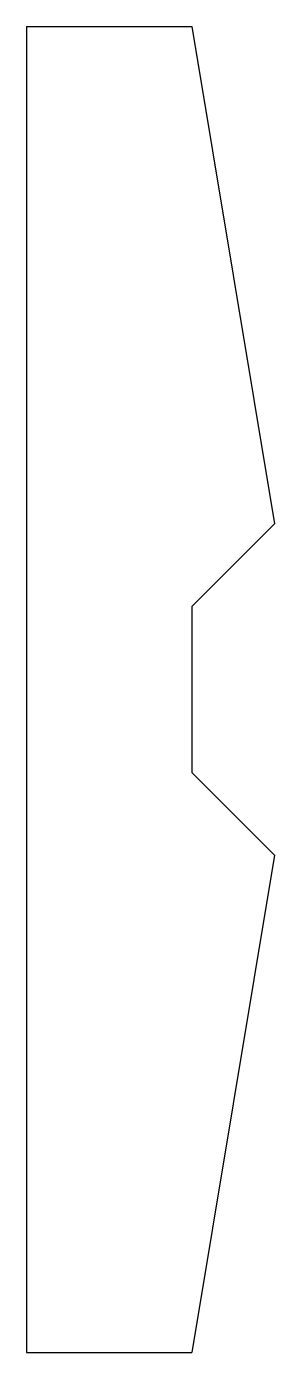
# Model space of a CAD drawing. Extents: x 1.6 to 4, y 0 to 12.7.
import ezdxf

# ---------------------------------------------------------------- set-up
doc = ezdxf.new("R2010")
doc.units = 0
doc.header["$MEASUREMENT"] = 0
doc.layers.add('LAYER1', color=7, linetype='Continuous')

msp = doc.modelspace()

# ---------------------------------------------------------------- linework, layer by layer
at = {"layer": 'LAYER1', "color": 7, "linetype": 'Continuous', "lineweight": 25}
for p, q in [((1.5875, 12.7), (1.5875, 0)), ((1.5875, 12.7), (3.175, 12.7)), ((3.175, 12.7), (3.96875, 7.9375)), ((3.96875, 7.9375), (3.175, 7.14375)), ((3.175, 7.14375), (3.175, 5.55625)), ((3.175, 5.55625), (3.96875, 4.7625)), ((3.96875, 4.7625), (3.175, 0)), ((1.5875, 0), (3.175, 0))]:
    msp.add_line(p, q, dxfattribs=at)

doc.saveas('drawing.dxf')
